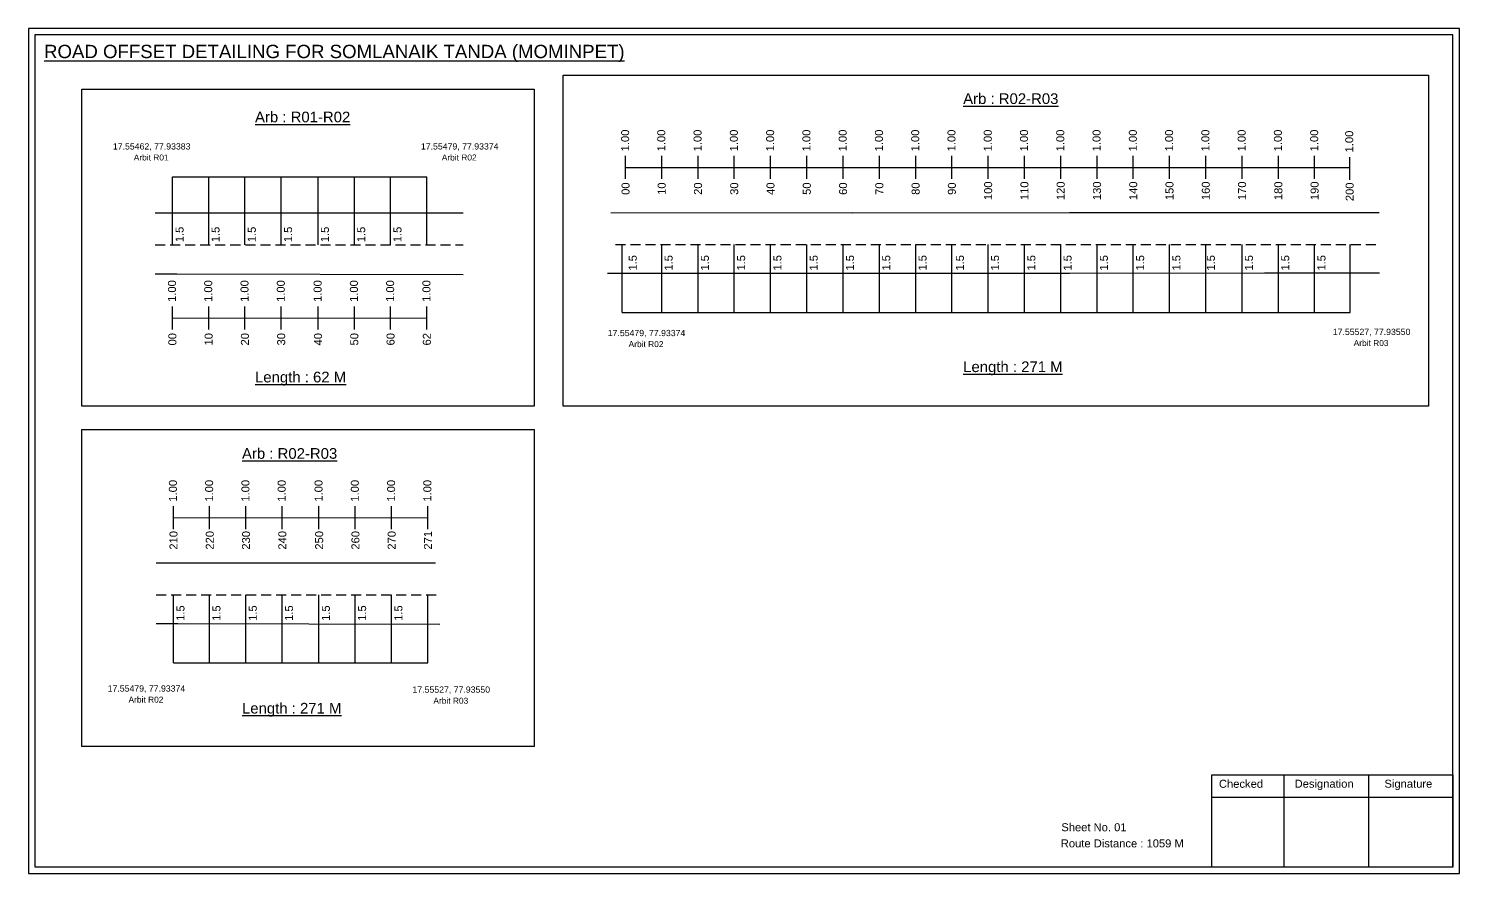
# Model space of a CAD drawing. Header units: inches. Extents: x 586 to 5726, y 190 to 788.
# Drawn here: x 3729 to 4266, y 261 to 578 of the extents above; entities that cross this region are included whole.
import ezdxf

# ---------------------------------------------------------------- set-up
doc = ezdxf.new("R2010")
doc.units = ezdxf.units.IN
doc.header["$MEASUREMENT"] = 0
doc.linetypes.add('DASHED2', pattern=[0.375, 0.25, -0.125])
doc.layers.add('PDF_Geometry', color=7, linetype='Continuous')
doc.layers.add('PDF_Text', color=5, linetype='Continuous')
doc.styles.add('PDF Arial', font='arial.ttf')
doc.styles.get("Standard").update_dxf_attribs({"font": 'arial.ttf'})

msp = doc.modelspace()

# ---------------------------------------------------------------- linework, layer by layer
at = {"color": 217, "true_color": 0x93278f}
for p, q in [((3953.07, 521.28), (3953.07, 529.84)), ((3966.64, 521.28), (3966.64, 529.84)), ((3980.24, 521.28), (3980.24, 529.84)), ((3993.84, 521.28), (3993.84, 529.84)), ((4007.44, 521.28), (4007.44, 529.84)), ((4021.04, 521.28), (4021.04, 529.84)), ((4034.64, 521.28), (4034.64, 529.84)), ((4048.24, 521.28), (4048.24, 529.84)), ((4061.84, 521.28), (4061.84, 529.84)), ((4075.44, 521.28), (4075.44, 529.84)), ((4089.04, 521.28), (4089.04, 529.84)), ((4102.64, 521.28), (4102.64, 529.84)), ((4116.24, 521.28), (4116.24, 529.84)), ((4129.84, 521.28), (4129.84, 529.84)), ((4143.44, 521.28), (4143.44, 529.84)), ((4157.04, 521.28), (4157.04, 529.84)), ((4170.64, 521.28), (4170.64, 529.84)), ((4184.24, 521.28), (4184.24, 529.84)), ((4197.84, 521.28), (4197.84, 529.84)), ((4211.44, 521.28), (4211.44, 529.84)), ((4224.57, 520.89), (4224.57, 529.44)), ((3953.07, 525.55), (4224.57, 525.56)), ((3783.15, 464.82), (3783.15, 473.38)), ((3796.75, 464.82), (3796.75, 473.38)), ((3810.35, 464.82), (3810.35, 473.38)), ((3823.95, 464.82), (3823.95, 473.38)), ((3837.77, 464.82), (3837.77, 473.38)), ((3851.37, 464.82), (3851.37, 473.38)), ((3864.97, 464.82), (3864.97, 473.38)), ((3878.57, 464.82), (3878.57, 473.38)), ((3783.15, 469.09), (3878.57, 469.15)), ((3783.5, 389.95), (3783.5, 398.51)), ((3797.1, 389.95), (3797.1, 398.51)), ((3810.7, 389.95), (3810.7, 398.51)), ((3824.3, 389.95), (3824.3, 398.51)), ((3838.11, 389.95), (3838.11, 398.51)), ((3851.71, 389.95), (3851.71, 398.51)), ((3865.31, 389.95), (3865.31, 398.51)), ((3878.91, 389.95), (3878.91, 398.51)), ((3783.5, 394.22), (3878.91, 394.28))]:
    msp.add_line(p, q, dxfattribs=at)
at = {"color": 5}
for p, q in [((3783.15, 522.05), (3878.57, 522.05)), ((3951.75, 471.14), (4224.71, 471.14)), ((3783.5, 339.81), (3878.91, 339.81))]:
    msp.add_line(p, q, dxfattribs=at)
for p, q in [((3783.15, 496.52), (3783.15, 522.05)), ((3796.75, 496.52), (3796.75, 522.05)), ((3810.35, 496.52), (3810.35, 522.05)), ((3823.95, 496.52), (3823.95, 522.05)), ((3837.77, 496.52), (3837.77, 522.05)), ((3851.37, 496.52), (3851.37, 522.05)), ((3864.97, 496.52), (3864.97, 522.05)), ((3878.57, 496.52), (3878.57, 522.05)), ((3892.17, 508.4), (3776.74, 508.4)), ((4038, 508.56), (3947.56, 508.46)), ((4038, 508.56), (4119.57, 508.64)), ((4119.57, 508.64), (4235.61, 508.59)), ((3951.75, 471.14), (3951.75, 496.68)), ((3966.64, 471.14), (3966.64, 496.68)), ((3980.24, 471.14), (3980.24, 496.68)), ((3993.84, 471.14), (3993.84, 496.68)), ((4007.44, 471.14), (4007.44, 496.68)), ((4021.04, 471.14), (4021.04, 496.68)), ((4034.64, 471.14), (4034.64, 496.68)), ((4048.24, 471.14), (4048.24, 496.68)), ((4061.84, 471.14), (4061.84, 496.68)), ((4075.44, 471.14), (4075.44, 496.68)), ((4089.04, 471.14), (4089.04, 496.68)), ((4102.64, 471.14), (4102.64, 496.68)), ((4116.24, 471.14), (4116.24, 496.68)), ((4129.84, 471.14), (4129.84, 496.68)), ((4143.44, 471.14), (4143.44, 496.68)), ((4157.04, 471.14), (4157.04, 496.68)), ((4170.64, 471.14), (4170.64, 496.68)), ((4184.24, 471.14), (4184.24, 496.68)), ((4197.84, 471.14), (4197.84, 496.68)), ((4211.44, 471.14), (4211.44, 496.68)), ((4224.71, 471.14), (4224.71, 496.68)), ((3776.74, 485.71), (3784.8, 485.71)), ((3784.8, 485.71), (3892.17, 485.42)), ((3946.24, 485.87), (3996.46, 485.87)), ((3992.91, 485.87), (4050.66, 485.91)), ((4050.66, 485.91), (4119.57, 485.95)), ((4119.57, 485.95), (4192.61, 486)), ((4192.61, 486), (4235.69, 486.03)), ((3881.83, 377.23), (3777.09, 377.23)), ((3783.5, 339.81), (3783.5, 365.35)), ((3797.1, 339.81), (3797.1, 365.35)), ((3810.7, 339.81), (3810.7, 365.35)), ((3824.3, 339.81), (3824.3, 365.35)), ((3838.11, 339.81), (3838.11, 365.35)), ((3851.71, 339.81), (3851.71, 365.35)), ((3865.31, 339.81), (3865.31, 365.35)), ((3878.91, 339.81), (3878.91, 365.35)), ((3777.09, 354.54), (3785.15, 354.54)), ((3785.15, 354.54), (3883.45, 354.27))]:
    msp.add_line(p, q)
at = {"linetype": 'DASHED2', "ltscale": 15}
for p, q in [((3776.74, 496.52), (3892.17, 496.52)), ((3949.34, 496.68), (4235.66, 496.68)), ((3777.09, 365.35), (3882.48, 365.35))]:
    msp.add_line(p, q, dxfattribs=at)
for points in [[(3929.66, 560.12), (4254.08, 560.12), (4254.08, 436.06), (3929.66, 436.06)], [(3749.23, 554.89), (3918.84, 554.89), (3918.84, 436.06), (3749.23, 436.06)], [(3749.23, 427.29), (3918.84, 427.29), (3918.84, 308.46), (3749.23, 308.46)]]:
    msp.add_lwpolyline(points, close=True)
at = {"layer": 'PDF_Geometry'}
for points in [[(3729.23, 577.59), (3729.23, 260.88), (4265.7, 260.88), (4265.7, 577.59)], [(3731.56, 575.27), (3731.56, 263.3), (4263.28, 263.3), (4263.28, 575.27)]]:
    msp.add_lwpolyline(points, close=True, dxfattribs=at)
at = {"layer": 'PDF_Geometry', "color": 242, "true_color": 0xcc1f26}
msp.add_lwpolyline([(4263.28, 263.21), (4172.94, 263.21), (4172.94, 297.82), (4263.28, 297.82)], close=True, dxfattribs=at)
for points in [[(4199.92, 297.82), (4199.92, 263.21)], [(4231.65, 297.82), (4231.65, 263.21)], [(4172.94, 289.44), (4263.28, 289.44)]]:
    msp.add_lwpolyline(points, dxfattribs=at)

# ---------------------------------------------------------------- texts
at = {"color": 242, "true_color": 0xcd2027}
for s, height, p in [('%%UROAD OFFSET DETAILING FOR SOMLANAIK TANDA (MOMINPET)', 5, (3735.01, 566.52)), ('%%UArb : R02-R03', 4, (4079.65, 549.33)), ('%%UArb : R01-R02', 4, (3814.12, 542.46)), ('%%ULength : 271 M', 4, (4079.65, 448.83)), ('%%ULength : 62 M', 4, (3814.12, 444.96)), ('%%UArb : R02-R03', 4, (3809.24, 416.31)), ('%%ULength : 271 M', 4, (3809.24, 320.81))]:
    msp.add_text(s, height=height, dxfattribs=at).set_placement(p)
at = {"color": 217, "true_color": 0x93278f}
for s, p in [('1.00', (3954.4, 531.58)), ('1.00', (3967.96, 531.58)), ('1.00', (3981.56, 531.58)), ('1.00', (3995.16, 531.58)), ('1.00', (4008.76, 531.58)), ('1.00', (4022.36, 531.58)), ('1.00', (4035.96, 531.58)), ('1.00', (4049.56, 531.58)), ('1.00', (4063.16, 531.58)), ('1.00', (4076.76, 531.58)), ('1.00', (4090.36, 531.58)), ('1.00', (4103.96, 531.58)), ('1.00', (4117.56, 531.58)), ('1.00', (4131.16, 531.58)), ('1.00', (4144.76, 531.58)), ('1.00', (4158.36, 531.58)), ('1.00', (4171.96, 531.58)), ('1.00', (4185.56, 531.58)), ('1.00', (4199.16, 531.58)), ('1.00', (4212.76, 531.58)), ('1.00', (4225.9, 531.18)), ('00', (3954.55, 515.26)), ('10', (3968.11, 515.26)), ('20', (3981.71, 515.26)), ('30', (3995.31, 515.26)), ('40', (4008.91, 515.26)), ('50', (4022.51, 515.26)), ('60', (4036.11, 515.26)), ('70', (4049.71, 515.26)), ('80', (4063.31, 515.26)), ('90', (4076.91, 515.26)), ('100', (4090.51, 513.3)), ('110', (4104.11, 513.3)), ('120', (4117.71, 513.3)), ('130', (4131.31, 513.3)), ('140', (4144.91, 513.3)), ('150', (4158.51, 513.3)), ('160', (4172.11, 513.3)), ('170', (4185.71, 513.3)), ('180', (4199.31, 513.3)), ('190', (4212.91, 513.3)), ('200', (4226.05, 512.91)), ('1.00', (3784.48, 475.12)), ('1.00', (3798.08, 475.12)), ('1.00', (3811.68, 475.12)), ('1.00', (3825.28, 475.12)), ('1.00', (3839.09, 475.12)), ('1.00', (3852.69, 475.12)), ('1.00', (3866.29, 475.12)), ('1.00', (3879.89, 475.12)), ('00', (3784.63, 458.8)), ('10', (3798.23, 458.8)), ('20', (3811.83, 458.8)), ('30', (3825.43, 458.8)), ('40', (3839.24, 458.8)), ('50', (3852.84, 458.8)), ('60', (3866.44, 458.8)), ('62', (3880.04, 458.8)), ('1.00', (3784.82, 400.25)), ('1.00', (3798.42, 400.25)), ('1.00', (3812.02, 400.25)), ('1.00', (3825.62, 400.25)), ('1.00', (3839.44, 400.25)), ('1.00', (3853.04, 400.25)), ('1.00', (3866.64, 400.25)), ('1.00', (3880.24, 400.25)), ('210', (3785.05, 382.25)), ('220', (3798.65, 382.25)), ('230', (3812.25, 382.25)), ('240', (3825.85, 382.25)), ('250', (3839.67, 382.25)), ('260', (3853.27, 382.25)), ('270', (3866.87, 382.25)), ('271', (3880.47, 382.25))]:
    msp.add_text(s, height=3, rotation=90, dxfattribs=at).set_placement(p)
at = {"color": 5}
for s, height, p in [('17.55462, 77.93383', 2.34, (3760.83, 532.27)), ('17.55479, 77.93374', 2.34, (3876.33, 532.27)), ('Arbit R01', 2.246, (3768.65, 528.15)), ('Arbit R02', 2.246, (3884.15, 528.15)), ('17.55479, 77.93374', 2.34, (3946.38, 462.3)), ('17.55527, 77.93550', 2.34, (4218.24, 462.72)), ('Arbit R02', 2.246, (3954.2, 458.18)), ('Arbit R03', 2.246, (4226.06, 458.59)), ('17.55479, 77.93374', 2.34, (3758.87, 329.03)), ('Arbit R02', 2.246, (3766.69, 324.9)), ('17.55527, 77.93550', 2.34, (3873.17, 328.61)), ('Arbit R03', 2.246, (3880.99, 324.48))]:
    msp.add_text(s, height=height, dxfattribs=at).set_placement(p)
for p in [(3787.33, 497.51), (3800.82, 497.51), (3814.42, 497.51), (3828.02, 497.51), (3841.84, 497.51), (3855.44, 497.51), (3869.04, 497.51), (3957.25, 486.87), (3970.7, 486.87), (3984.3, 486.87), (3997.9, 486.87), (4011.5, 486.87), (4025.1, 486.87), (4038.7, 486.87), (4052.3, 486.87), (4065.9, 486.87), (4079.93, 486.87), (4093.1, 486.87), (4106.7, 486.87), (4120.3, 486.87), (4133.9, 486.87), (4147.5, 486.87), (4161.1, 486.87), (4174.02, 486.87), (4188.3, 486.87), (4201.9, 486.87), (4215.5, 486.87), (3787.67, 355.54), (3801.17, 355.54), (3814.77, 355.54), (3828.37, 355.54), (3842.18, 355.54), (3855.78, 355.54), (3869.38, 355.54)]:
    msp.add_text('1.5', height=3, rotation=90).set_placement(p)
for s, p in [('Sheet No. 01', (4116.44, 276.68)), ('Route Distance : 1059 M', (4116.25, 270.63))]:
    msp.add_text(s, height=3).set_placement(p)
at = {"layer": 'PDF_Text', "color": 7, "attachment_point": 7, "style": 'PDF Arial'}
for s, insert, char_height in [('Checked', (4175.55, 292.93), 3.001), ('Designation', (4203.92, 292.1), 3.0006), ('Signature', (4237.61, 292.1), 3.001)]:
    msp.add_mtext(s, dxfattribs=dict(at, insert=insert, char_height=char_height))

doc.saveas('drawing.dxf')
